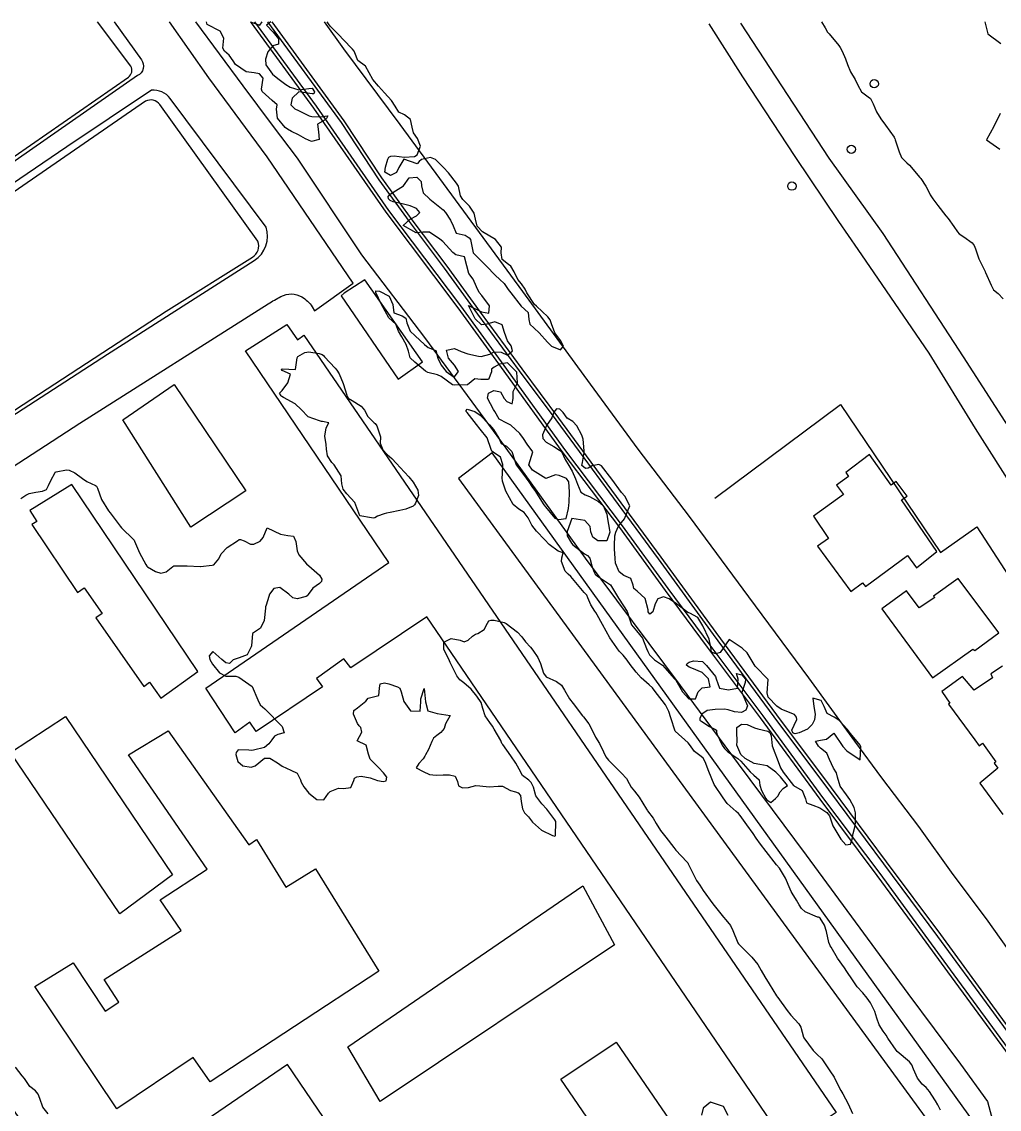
# Model space of a CAD drawing. Header units: metres. Extents: x 307586 to 320046, y 7427249 to 7434250.
# Drawn here: x 307723.7 to 307871.4, y 7434085.5 to 7434250 of the extents above; entities that cross this region are included whole.
import ezdxf

# ---------------------------------------------------------------- set-up
doc = ezdxf.new("R2010")
doc.units = ezdxf.units.M
doc.header["$MEASUREMENT"] = 0
for name, color, linetype in [('Area Verde e Lazer', 45, 'Continuous'), ('Curvas de Nivel 1m', 11, 'Continuous'), ('Divisa', 42, 'FENCELINE2'), ('Edificações', 30, 'Continuous'), ('Linha Férrea', 20, 'Continuous'), ('Postes', 20, 'Continuous'), ('Vias Primárias', 230, 'Continuous')]:
    doc.layers.add(name, color=color, linetype=linetype)
doc.linetypes.add('FENCELINE2', pattern='A,0.25,-0.1,[132,ltypeshp.shx,S=0.1,R=0,X=-0.1,Y=0],-0.1,1', length=1.45)

msp = doc.modelspace()

# ---------------------------------------------------------------- linework, layer by layer
at = {"layer": 'Area Verde e Lazer'}
for points in [[(307758.84, 7434249.95), (307768.15, 7434237.18), (307779.07, 7434221.43), (307789.96, 7434206.99), (307796.53, 7434197.96), (307805.84, 7434185.05), (307814.37, 7434173.75), (307821.3, 7434164.26), (307827.65, 7434155.69), (307835.66, 7434145), (307844.68, 7434132.67), (307853.31, 7434121.17), (307859.19, 7434113.12), (307864.52, 7434105.84), (307882.61, 7434081.18)], [(307879.24, 7434088.26), (307869.98, 7434100.83), (307862.12, 7434111.61), (307853.95, 7434122.61), (307845.62, 7434133.8), (307837.38, 7434144.86), (307828.19, 7434157.31), (307819.87, 7434168.72), (307812.41, 7434178.85), (307808.63, 7434184.02), (307804.4, 7434189.73), (307798.86, 7434197.15), (307792.59, 7434205.74), (307787.55, 7434212.69), (307782.25, 7434219.73), (307777.67, 7434226.07), (307771.98, 7434234.7), (307760.87, 7434249.95)]]:
    msp.add_lwpolyline(points, dxfattribs=at)
msp.add_lwpolyline([(307750.57, 7434083.18), (307767.05, 7434058.91), (307780.35, 7434067.94), (307763.83, 7434092.27)], close=True, dxfattribs=at)
at = {"layer": 'Curvas de Nivel 1m', "flags": 128}
for points, elevation in [([(307761.32, 7434249.95), (307760.66, 7434249.42), (307761.65, 7434248.4), (307762.47, 7434247.39), (307762.46, 7434246.56), (307761.62, 7434246.29), (307760.87, 7434245.41), (307760.49, 7434244.31), (307760.57, 7434243.42), (307761.57, 7434242.02), (307762.37, 7434241.39), (307763.55, 7434240.47), (307764.23, 7434240.05), (307765.55, 7434239.64), (307767.05, 7434239.84), (307767.55, 7434239.92), (307767.88, 7434239.33), (307767.8, 7434239.07), (307767.54, 7434239.07), (307765.54, 7434239.35), (307764.51, 7434238.38), (307764.31, 7434237.37), (307764.95, 7434236.8), (307765.5, 7434236.54), (307767.1, 7434235.73), (307767.5, 7434235.6), (307769.22, 7434235.58), (307769.5, 7434235.65), (307769.9, 7434235.71), (307769.71, 7434235.31), (307769.49, 7434235.12), (307768.36, 7434234.45), (307768.52, 7434233.32), (307768.63, 7434232.15), (307767.45, 7434231.86), (307766.56, 7434232.24), (307765.47, 7434232.83), (307764.45, 7434233.37), (307763.82, 7434233.71), (307763.48, 7434233.96), (307762.33, 7434235.39), (307762.16, 7434236.74), (307762.28, 7434237.39), (307761.52, 7434238.03), (307759.97, 7434239.42), (307759.89, 7434239.77), (307760.12, 7434241.42), (307759.57, 7434242.08), (307758.76, 7434242.25), (307757.58, 7434242.37), (307755.94, 7434243.47), (307755.6, 7434244.02), (307755.02, 7434244.89), (307754.28, 7434245.49), (307754.07, 7434245.95), (307754.21, 7434247.49), (307753.65, 7434248.55), (307751.66, 7434249.52), (307751.59, 7434249.95)], 707), ([(307758.2, 7434249.95), (307759.66, 7434249.43), (307759.98, 7434249.95)], 707), ([(307862.51, 7434085.37), (307862.09, 7434086.18), (307861.73, 7434086.79), (307861.18, 7434087.63), (307860.82, 7434088.19), (307860.34, 7434088.79), (307859.75, 7434089.32), (307859, 7434090.22), (307858.42, 7434091.58), (307858.15, 7434092.23), (307857.8, 7434092.68), (307855.97, 7434094.25), (307855.82, 7434094.42), (307854.56, 7434096.27), (307854.28, 7434096.7), (307853.85, 7434097.31), (307853.25, 7434098.29), (307852.87, 7434099.3), (307852.56, 7434100.29), (307851.9, 7434101.59), (307851.41, 7434102.31), (307850.74, 7434103.13), (307849.93, 7434104.04), (307849.71, 7434104.33), (307849.22, 7434105.06), (307848.37, 7434106.35), (307847.97, 7434106.88), (307846.94, 7434108.36), (307846, 7434109.99), (307845.85, 7434110.22), (307845.76, 7434110.37), (307845.65, 7434110.73), (307845.26, 7434112.38), (307844.98, 7434113.32), (307844.3, 7434114.4), (307844.17, 7434114.51), (307844.05, 7434114.53), (307843.89, 7434114.57), (307842.06, 7434115.38), (307841.5, 7434115.86), (307841.14, 7434116.43), (307840.76, 7434117.12), (307840.1, 7434118.17), (307839.93, 7434118.45), (307839.78, 7434118.78), (307839.09, 7434120.46), (307838.15, 7434121.97), (307837.73, 7434122.47), (307836.17, 7434124.49), (307835.28, 7434125.6), (307834.66, 7434126.51), (307834.2, 7434127.22), (307833.25, 7434128.53), (307832.24, 7434129.91), (307831.95, 7434130.25), (307831.61, 7434130.55), (307830.26, 7434131.76), (307829.64, 7434132.58), (307828.29, 7434134.59), (307827.51, 7434136.6), (307826.92, 7434138.02), (307826.62, 7434138.61), (307826.35, 7434138.86), (307825.35, 7434139.62), (307824.57, 7434140.64), (307824.37, 7434140.91), (307822.39, 7434142.66), (307821.77, 7434144.67), (307821.43, 7434145.67), (307820.95, 7434146.67), (307820.44, 7434147.33), (307819.38, 7434148.7), (307819, 7434149.24), (307818.47, 7434149.68), (307817.27, 7434150.72), (307816.5, 7434151.58), (307815.59, 7434152.74), (307815.16, 7434153.39), (307814.53, 7434154.17), (307813.95, 7434154.77), (307812.55, 7434156.78), (307811.44, 7434158.79), (307810.6, 7434160.29), (307810.4, 7434160.6), (307810.24, 7434160.81), (307809.64, 7434161.79), (307809.22, 7434162.82), (307809.04, 7434163.23), (307808.64, 7434163.64), (307807.65, 7434164.84), (307806.66, 7434166.04), (307806.22, 7434166.41), (307805.77, 7434166.86), (307805.24, 7434168.32), (307805.3, 7434168.87), (307805.46, 7434169.62), (307804.71, 7434169.91), (307803.37, 7434170.89), (307802.73, 7434171.59), (307801.46, 7434172.91), (307800.76, 7434173.84), (307800.38, 7434174.53), (307800.18, 7434174.93), (307799.58, 7434175.73), (307798.79, 7434176.25), (307797.91, 7434176.96), (307796.82, 7434178.97), (307796.32, 7434180.46), (307796.28, 7434180.98), (307796.31, 7434181.52), (307796.34, 7434182.98), (307796.03, 7434184.13), (307794.89, 7434184.85), (307794.71, 7434185), (307794.61, 7434185.29), (307793.98, 7434187.01), (307792.93, 7434188.35), (307792.36, 7434189.03), (307790.96, 7434190.86), (307790.87, 7434190.95), (307790.83, 7434191.04), (307790.84, 7434191.16), (307790.97, 7434191.35), (307792.13, 7434191.03), (307792.96, 7434190.48), (307794.34, 7434189.01), (307794.93, 7434188.3), (307795.74, 7434186.99), (307796.12, 7434186.19), (307796.9, 7434185.78), (307797.71, 7434184.96), (307798.1, 7434183.73), (307798.37, 7434182.96), (307798.86, 7434182.27), (307799.91, 7434180.93), (307800.28, 7434180.37), (307800.83, 7434179.54), (307801.29, 7434178.92), (307802.23, 7434177.48), (307802.58, 7434176.9), (307802.79, 7434176.58), (307804.24, 7434174.89), (307804.77, 7434174.68), (307805.93, 7434174.86), (307806.29, 7434176.36), (307806.35, 7434176.86), (307806.4, 7434177.26), (307806.42, 7434178.86), (307806.34, 7434180.36), (307805.96, 7434180.86), (307804.85, 7434181.35), (307804.32, 7434181.42), (307802.84, 7434180.9), (307800.86, 7434182.16), (307800.3, 7434182.93), (307800.89, 7434184.92), (307800.06, 7434186.09), (307799.51, 7434186.94), (307798.92, 7434187.71), (307797.59, 7434188.96), (307796.95, 7434189.27), (307795.8, 7434189.84), (307795.14, 7434191), (307794.97, 7434191.34), (307794.04, 7434193.01), (307794.22, 7434193.78), (307795, 7434194.2), (307796, 7434193.98), (307796.58, 7434192.98), (307796.99, 7434192.55), (307797.78, 7434192.16), (307797.92, 7434192.96), (307797.93, 7434194.04), (307798.38, 7434194.96), (307798.6, 7434195.37), (307798.49, 7434196.96), (307797.05, 7434198.36), (307795.85, 7434198.18), (307795.04, 7434197.72), (307794.63, 7434197.41), (307794.63, 7434197), (307794.19, 7434195.84), (307793.02, 7434195.84), (307792.12, 7434195.93), (307791.01, 7434195.04), (307789.01, 7434195), (307788.74, 7434195.07), (307787.02, 7434196.29), (307786.48, 7434196.55), (307785.03, 7434196.93), (307784.68, 7434197.12), (307783.05, 7434198.45), (307782.38, 7434199.15), (307782.09, 7434200.14), (307781.77, 7434201.15), (307781.1, 7434202.3), (307780.6, 7434203.17), (307780.19, 7434204.24), (307779.13, 7434205.19), (307778.02, 7434207.2), (307777.18, 7434209.02), (307777.15, 7434209.21), (307777.15, 7434209.24), (307777.18, 7434209.27), (307777.72, 7434209.2), (307779.17, 7434208.48), (307779.75, 7434207.18), (307779.89, 7434205.93), (307781.14, 7434205.49), (307781.68, 7434205.15), (307781.87, 7434204.41), (307782.38, 7434203.15), (307783.1, 7434202.48), (307784.54, 7434201.13), (307785.08, 7434200.69), (307786.22, 7434200.24), (307786.55, 7434199.1), (307787.05, 7434198.03), (307787.82, 7434197.08), (307789.02, 7434196.23), (307789.66, 7434197.06), (307789.05, 7434198), (307788.13, 7434199.08), (307787.85, 7434200.31), (307789.08, 7434200.53), (307790.09, 7434200.07), (307791.07, 7434199.73), (307792.71, 7434199.38), (307793.07, 7434199.34), (307794.42, 7434199.66), (307795.07, 7434200.04), (307796.1, 7434200.01), (307797.07, 7434199.53), (307797.83, 7434200.21), (307797.6, 7434200.96), (307797.09, 7434201.7), (307796.59, 7434202.98), (307796.25, 7434204.11), (307795.13, 7434204.57), (307793.92, 7434204.22), (307793.12, 7434204.13), (307792.16, 7434205.03), (307791.15, 7434207.04), (307793.14, 7434206.07), (307794.25, 7434205.9), (307794.35, 7434207.01), (307793.18, 7434208.58), (307792.79, 7434209.02), (307792.36, 7434209.86), (307791.87, 7434211.03), (307791.22, 7434211.89), (307790.9, 7434213.05), (307790.58, 7434214.38), (307789.25, 7434214.73), (307788.8, 7434215.07), (307787.27, 7434216.71), (307786.84, 7434217.09), (307785.29, 7434218.14), (307784.26, 7434218.15), (307783.29, 7434218.03), (307781.3, 7434219.16), (307782.34, 7434220.12), (307783.32, 7434220.61), (307783.82, 7434221.13), (307783.33, 7434221.72), (307782.38, 7434222.11), (307781.34, 7434222.36), (307779.81, 7434222.72), (307779.35, 7434222.91), (307779.06, 7434223.19), (307779.03, 7434223.52), (307779.36, 7434223.86), (307781.37, 7434225.16), (307782.21, 7434226.33), (307783.39, 7434226.43), (307784.02, 7434225.77), (307784.08, 7434225.13), (307784.31, 7434224.08), (307785.35, 7434223.11), (307787.33, 7434221.51), (307787.69, 7434221.09), (307788.43, 7434219.96), (307788.84, 7434219.07), (307789.29, 7434217.97), (307790.66, 7434217.68), (307791.28, 7434217.29), (307791.47, 7434217.04), (307791.55, 7434216.76), (307791.9, 7434215.03), (307793.24, 7434213.64), (307793.9, 7434213.01), (307795.21, 7434211.62), (307795.92, 7434210.99), (307796.56, 7434210.35), (307797.19, 7434209.47), (307797.55, 7434208.97), (307799.15, 7434206.95), (307800.21, 7434206), (307800.3, 7434204.93), (307800.43, 7434204.24), (307801.12, 7434203.6), (307801.86, 7434202.91), (307803.09, 7434201.5), (307803.71, 7434200.89), (307805.08, 7434200.32), (307805.54, 7434200.87), (307805.1, 7434201.73), (307804.21, 7434202.89), (307803.73, 7434204.29), (307803.5, 7434204.9), (307803.14, 7434205.33), (307801.43, 7434206.92), (307801.16, 7434207.21), (307799.99, 7434208.94), (307799.74, 7434209.49), (307799.2, 7434210.32), (307798.62, 7434210.96), (307798.08, 7434212.11), (307797.58, 7434212.97), (307797.24, 7434213.24), (307796.25, 7434213.99), (307796.09, 7434214.99), (307796.14, 7434215.86), (307795.27, 7434217), (307793.29, 7434218.17), (307792.5, 7434219.03), (307792.24, 7434220.11), (307792.04, 7434221.03), (307791.34, 7434222.04), (307790.31, 7434223.06), (307789.95, 7434223.65), (307789.64, 7434225.07), (307789.57, 7434225.26), (307789.38, 7434225.52), (307788.17, 7434227.08), (307787.41, 7434227.93), (307786.18, 7434229.1), (307785.43, 7434229.44), (307784.09, 7434229.13), (307783.74, 7434228.81), (307783.41, 7434228.47), (307781.42, 7434229.16), (307780.65, 7434227.92), (307780.31, 7434227.18), (307779.39, 7434226.69), (307778.53, 7434227.2), (307778.62, 7434227.98), (307778.99, 7434229.19), (307779.13, 7434229.49), (307779.43, 7434229.64), (307779.93, 7434229.68), (307781.43, 7434229.49), (307783, 7434229.57), (307783.43, 7434229.85), (307783.92, 7434231.13), (307783.46, 7434232.32), (307782.86, 7434233.15), (307782.64, 7434233.99), (307782.43, 7434235.15), (307781.5, 7434235.9), (307780.63, 7434236.3), (307780.1, 7434237.18), (307779.53, 7434238.06), (307778.5, 7434239.2), (307777.55, 7434240.21), (307776.73, 7434241.22), (307775.59, 7434243.23), (307774.43, 7434244.08), (307774, 7434245.25), (307773.88, 7434245.52), (307773.62, 7434245.79), (307772.25, 7434247.27), (307771.64, 7434247.9), (307770.27, 7434249.3), (307770.02, 7434249.66), (307769.84, 7434249.95)], 707), ([(307844.52, 7434249.95), (307845.07, 7434249.01), (307845.42, 7434248.4), (307845.66, 7434248.11), (307847.12, 7434246.38), (307847.32, 7434246.07), (307847.62, 7434245.5), (307848.15, 7434244.36), (307848.45, 7434243.51), (307848.91, 7434242.36), (307849.58, 7434241.22), (307849.99, 7434240.34), (307850.55, 7434239.33), (307851.55, 7434238.62), (307851.93, 7434238.32), (307852.3, 7434237.55), (307852.82, 7434236.31), (307853.5, 7434235.25), (307854.18, 7434234.29), (307855.48, 7434232.49), (307855.56, 7434232.37), (307855.6, 7434232.28), (307855.65, 7434232.1), (307856.25, 7434230.27), (307856.61, 7434229.44), (307857.43, 7434228.61), (307857.79, 7434228.25), (307859.4, 7434226.41), (307859.54, 7434226.23), (307860.26, 7434225.1), (307860.73, 7434224.21), (307860.94, 7434223.78), (307861.36, 7434223.15), (307862.09, 7434222.19), (307863.33, 7434220.6), (307863.65, 7434220.18), (307864.51, 7434218.97), (307865.05, 7434218.16), (307865.3, 7434217.89), (307866.01, 7434217.43), (307867.28, 7434216.51), (307867.6, 7434216.13), (307867.81, 7434215.59), (307868.31, 7434214.12), (307869.23, 7434212.17), (307869.26, 7434212.13), (307869.27, 7434212.11), (307869.31, 7434212.03), (307870.16, 7434210.1), (307870.53, 7434209.42), (307871.19, 7434208.86), (307871.99, 7434208.07)], 707), ([(307869.22, 7434249.95), (307869.66, 7434248.11), (307871.64, 7434246.68)], 706), ([(307871.51, 7434236.08), (307870.56, 7434234.09), (307869.47, 7434232.11), (307871.45, 7434230.66)], 706), ([(307723.53, 7434177.85), (307724.27, 7434178.36), (307724.8, 7434178.62), (307725.8, 7434178.83), (307726.81, 7434178.99), (307727.4, 7434179.22), (307727.69, 7434179.8), (307728.05, 7434180.58), (307728.7, 7434181.79), (307728.77, 7434181.87), (307728.84, 7434181.9), (307730.45, 7434182.17), (307730.85, 7434182.14), (307731.68, 7434181.75), (307732.83, 7434180.87), (307733.52, 7434180.42), (307734.82, 7434179.84), (307734.97, 7434179.71), (307735.1, 7434179.43), (307735.69, 7434177.7), (307736.78, 7434175.99), (307737.01, 7434175.69), (307737.95, 7434174.49), (307738.52, 7434173.67), (307738.75, 7434173.41), (307740.55, 7434171.64), (307740.64, 7434171.56), (307740.72, 7434171.43), (307741.47, 7434169.63), (307742.43, 7434167.87), (307742.58, 7434167.62), (307742.67, 7434167.53), (307743.89, 7434166.83), (307744.66, 7434166.57), (307745.47, 7434166.78), (307746.51, 7434167.57), (307746.6, 7434167.65), (307746.67, 7434167.68), (307748.56, 7434167.66), (307748.67, 7434167.66), (307750.6, 7434167.59), (307750.67, 7434167.59), (307752.42, 7434167.76), (307752.68, 7434167.85), (307753.44, 7434168.74), (307753.81, 7434169.48), (307754.71, 7434170.46), (307756.25, 7434171.45), (307756.53, 7434171.65), (307756.73, 7434171.66), (307757.25, 7434171.44), (307758.24, 7434170.96), (307758.72, 7434170.93), (307759.68, 7434171.42), (307760.16, 7434171.98), (307760.75, 7434173.4), (307762.74, 7434172.45), (307763.85, 7434172.26), (307764.73, 7434172.16), (307765.07, 7434171.35), (307765.3, 7434169.94), (307765.53, 7434169.35), (307766.68, 7434167.98), (307767.46, 7434167.32), (307768.66, 7434166.27), (307769.03, 7434165.68), (307768.98, 7434165.31), (307768.65, 7434164.99), (307767.67, 7434164.29), (307766.97, 7434163.33), (307766.8, 7434163.16), (307766.63, 7434163.06), (307765.3, 7434162.67), (307764.62, 7434162.82), (307764.02, 7434163.37), (307762.64, 7434164.38), (307761.76, 7434164.27), (307761.12, 7434163.4), (307760.98, 7434163.04), (307760.61, 7434161.74), (307760.52, 7434161.48), (307760.51, 7434161.4), (307760.49, 7434161.29), (307760.31, 7434159.4), (307759.73, 7434158.25), (307758.55, 7434157.43), (307758.37, 7434155.6), (307758.35, 7434155.43), (307757.75, 7434154.21), (307756.52, 7434153.77), (307755.62, 7434153.46), (307755.05, 7434152.93), (307754.51, 7434153.03), (307753.91, 7434153.49), (307752.53, 7434154.73), (307751.97, 7434154.06), (307752.11, 7434153.5), (307752.5, 7434152.8), (307753.56, 7434151.49), (307754.48, 7434151.01), (307755.99, 7434150.97), (307756.48, 7434150.86), (307758.46, 7434149.43), (307759.32, 7434147.42), (307759.69, 7434146.68), (307760.42, 7434146.03), (307761.04, 7434145.39), (307762.4, 7434143.97), (307763.03, 7434143.37), (307763.3, 7434142.45), (307762.37, 7434142.18), (307761.85, 7434141.91), (307761.46, 7434141.39), (307761, 7434140.75), (307760.35, 7434140.21), (307758.7, 7434139.78), (307758.35, 7434139.76), (307757.97, 7434139.81), (307756.35, 7434139.85), (307756.06, 7434139.45), (307756.01, 7434139.13), (307756.33, 7434138.1), (307757.09, 7434137.44), (307758.32, 7434137.24), (307758.92, 7434137.42), (307760.33, 7434138.58), (307761.13, 7434138.59), (307762.32, 7434137.88), (307763.03, 7434137.37), (307764.31, 7434136.77), (307765.28, 7434136.32), (307765.8, 7434135.34), (307765.91, 7434134.96), (307766.28, 7434134.28), (307767.06, 7434133.32), (307768.26, 7434132.33), (307769.29, 7434132.27), (307770, 7434133.28), (307770.28, 7434133.57), (307771.51, 7434134.04), (307772.28, 7434134.03), (307773.37, 7434134.17), (307773.83, 7434135.24), (307773.97, 7434135.57), (307774.3, 7434135.76), (307774.95, 7434135.88), (307776.3, 7434135.64), (307777.43, 7434135.2), (307778.29, 7434135.05), (307778.73, 7434135.18), (307778.83, 7434135.72), (307778.31, 7434136.4), (307777.57, 7434137.2), (307776.33, 7434138.46), (307776.06, 7434139.21), (307775.69, 7434140.55), (307774.36, 7434141.24), (307775.08, 7434142.53), (307774.89, 7434143.23), (307774.65, 7434143.49), (307774.4, 7434143.82), (307773.79, 7434145.25), (307773.84, 7434145.82), (307774.42, 7434146.2), (307775.66, 7434147.22), (307775.99, 7434147.67), (307776.44, 7434147.75), (307777.6, 7434148.05), (307777.7, 7434149.2), (307777.81, 7434149.85), (307778.47, 7434149.98), (307779.14, 7434149.85), (307780.46, 7434149.36), (307780.78, 7434149.16), (307781, 7434148.61), (307781.41, 7434147.15), (307782.42, 7434145.76), (307783.85, 7434145.7), (307783.99, 7434147.12), (307783.99, 7434147.57), (307784.46, 7434149.12), (307784.69, 7434147.12), (307785.04, 7434145.74), (307786.42, 7434145.34), (307788.41, 7434145.07), (307787.7, 7434143.78), (307787.5, 7434143.08), (307786.99, 7434142.48), (307786.38, 7434142.04), (307785.87, 7434141.6), (307785.63, 7434141.1), (307785.15, 7434139.91), (307784.68, 7434139.12), (307784.55, 7434138.9), (307784.33, 7434138.5), (307783.66, 7434137.79), (307783.25, 7434137.13), (307784.31, 7434136.59), (307785.3, 7434136.11), (307786.3, 7434136), (307787.33, 7434136.06), (307788.3, 7434136.06), (307789.14, 7434135.89), (307789.49, 7434135.05), (307789.64, 7434134.4), (307790.28, 7434134.11), (307791.18, 7434134.14), (307792.29, 7434134.44), (307792.87, 7434134.43), (307794.29, 7434134.25), (307795.68, 7434134.37), (307796.29, 7434134.35), (307797.51, 7434133.73), (307798.28, 7434133.48), (307798.7, 7434133.36), (307799.01, 7434132.94), (307799.14, 7434132.05), (307799.35, 7434130.93), (307799.65, 7434130.34), (307800.23, 7434129.7), (307800.86, 7434128.91), (307802.21, 7434127.71), (307803.85, 7434126.88), (307804.2, 7434126.8), (307804.3, 7434126.88), (307804.34, 7434127.02), (307804.38, 7434128.88), (307804.36, 7434129.02), (307804.23, 7434129.28), (307802.99, 7434130.89), (307802.25, 7434131.68), (307801.37, 7434132.91), (307800.99, 7434134.2), (307800.63, 7434134.92), (307800.3, 7434135.26), (307799.33, 7434135.96), (307798.82, 7434136.94), (307798.33, 7434137.84), (307797.55, 7434138.96), (307796.36, 7434140.66), (307796.22, 7434140.83), (307796.18, 7434140.97), (307796.08, 7434141.27), (307795.06, 7434142.99), (307794.81, 7434143.41), (307794.4, 7434143.97), (307793.7, 7434145.01), (307793.34, 7434146.1), (307793.07, 7434147.01), (307792.45, 7434147.97), (307791.56, 7434149.03), (307790.47, 7434149.99), (307789.88, 7434150.45), (307789.43, 7434151.06), (307788.51, 7434152.87), (307788.41, 7434153.07), (307788.28, 7434153.31), (307787.45, 7434155.08), (307787.47, 7434156.15), (307788.55, 7434156.7), (307789.91, 7434156.42), (307790.54, 7434156.17), (307791.12, 7434156.46), (307791.76, 7434157.03), (307792.24, 7434157.34), (307792.56, 7434157.45), (307793.54, 7434158.04), (307794.07, 7434159.01), (307794.25, 7434159.34), (307794.59, 7434159.48), (307795.07, 7434159.47), (307796.58, 7434159.11), (307796.86, 7434158.97), (307798.56, 7434157.66), (307799.23, 7434156.94), (307799.8, 7434156.19), (307800.54, 7434155.36), (307800.89, 7434154.92), (307801.63, 7434153.8), (307802.06, 7434152.9), (307802.49, 7434151.47), (307802.9, 7434150.9), (307804.48, 7434150.2), (307805.25, 7434149.65), (307805.7, 7434148.86), (307806.44, 7434147.57), (307807, 7434146.84), (307808.41, 7434145), (307808.48, 7434144.9), (307808.54, 7434144.83), (307809.37, 7434143.78), (307809.87, 7434142.81), (307810.38, 7434141.79), (307810.98, 7434140.79), (307811.57, 7434139.57), (307811.91, 7434138.78), (307812.34, 7434138.28), (307813.83, 7434136.76), (307814.31, 7434136.31), (307815.05, 7434135.5), (307815.44, 7434134.74), (307815.74, 7434134.19), (307816.28, 7434133.59), (307816.98, 7434132.72), (307818.09, 7434130.87), (307818.18, 7434130.71), (307818.24, 7434130.63), (307819.06, 7434129.53), (307819.54, 7434128.69), (307820.21, 7434127.65), (307821, 7434126.67), (307822.18, 7434125.09), (307822.51, 7434124.66), (307824.16, 7434122.94), (307824.31, 7434122.79), (307824.38, 7434122.64), (307824.56, 7434122.22), (307825.36, 7434120.62), (307825.62, 7434120.12), (307826.11, 7434119.37), (307826.66, 7434118.6), (307828.08, 7434116.59), (307829.69, 7434114.57), (307830.05, 7434114.15), (307830.77, 7434113.29), (307831.14, 7434112.55), (307831.89, 7434110.66), (307831.95, 7434110.54), (307831.97, 7434110.51), (307832, 7434110.46), (307833.98, 7434108.52), (307834.88, 7434107.41), (307835.38, 7434106.5), (307835.95, 7434105.53), (307836.62, 7434104.48), (307837.72, 7434102.67), (307837.85, 7434102.47), (307837.91, 7434102.38), (307839.31, 7434100.46), (307839.88, 7434099.73), (307840.5, 7434099.07), (307841.09, 7434098.43), (307841.37, 7434097.94), (307841.81, 7434096.42), (307841.84, 7434096.32), (307843.25, 7434094.41), (307843.81, 7434093.84), (307844.55, 7434093.14), (307845.06, 7434092.38), (307845.78, 7434091.32), (307846.42, 7434090.36), (307847.1, 7434089.01), (307847.44, 7434088.35), (307847.74, 7434087.86), (307848.57, 7434086.34), (307849.18, 7434084.86)], 707), ([(307727.68, 7434084.79), (307726.87, 7434085.8), (307726.39, 7434087.12), (307726.13, 7434087.81), (307725.73, 7434088.29), (307724.88, 7434088.97), (307724.3, 7434089.83), (307724.09, 7434090.18), (307723.75, 7434090.56), (307722.73, 7434091.85)], 707), ([(307830.41, 7434084.56), (307829.71, 7434085.93), (307827.72, 7434086.59), (307826.64, 7434085.67), (307826.36, 7434084.6)], 707)]:
    msp.add_lwpolyline(points, dxfattribs=dict(at, elevation=elevation))
at = {"layer": 'Curvas de Nivel 1m', "elevation": 707, "flags": 128}
for points in [[(307769.25, 7434199.49), (307769.42, 7434199.3), (307771.04, 7434197.59), (307771.28, 7434197.28), (307771.61, 7434196.7), (307772.25, 7434195.27), (307772.79, 7434193.46), (307772.84, 7434193.26), (307772.99, 7434193.01), (307773.57, 7434192.67), (307774.97, 7434191.82), (307775.45, 7434191.23), (307775.97, 7434190.24), (307776.94, 7434189.32), (307777.06, 7434189.21), (307777.32, 7434188.83), (307777.86, 7434187.2), (307777.85, 7434186.25), (307778.23, 7434185.2), (307778.89, 7434184.51), (307779.6, 7434183.9), (307780.29, 7434183.17), (307780.86, 7434182.53), (307782.16, 7434181.15), (307782.83, 7434180.31), (307783.5, 7434179.13), (307783.63, 7434178.32), (307783.18, 7434177.14), (307783.03, 7434176.9), (307782.79, 7434176.68), (307781.7, 7434176.24), (307780.78, 7434176.02), (307779.35, 7434175.75), (307778.78, 7434175.64), (307778.41, 7434175.56), (307777.44, 7434175.2), (307777.02, 7434174.95), (307776.77, 7434174.91), (307776.52, 7434174.96), (307774.77, 7434175.24), (307774.01, 7434177.25), (307772.81, 7434178.57), (307772.21, 7434179.27), (307772.02, 7434180.08), (307771.93, 7434181.27), (307770.87, 7434182.93), (307770.54, 7434183.29), (307769.89, 7434184.3), (307769.71, 7434185.3), (307769.65, 7434186.05), (307769.45, 7434187.3), (307769.69, 7434188.54), (307770.07, 7434189.29), (307769.12, 7434189.48), (307768.95, 7434189.52), (307768.68, 7434189.58), (307766.95, 7434190.2), (307765.89, 7434191.34), (307764.98, 7434192.18), (307763.22, 7434193.14), (307762.99, 7434193.28), (307762.88, 7434193.38), (307762.61, 7434193.77), (307763, 7434194.18), (307763.88, 7434195.37), (307764.3, 7434196.64), (307763.03, 7434197.21), (307762.92, 7434197.38), (307762.96, 7434197.45), (307763.03, 7434197.49), (307765.03, 7434197.35), (307765.26, 7434199.15), (307765.37, 7434199.35), (307766.44, 7434199.96), (307767.07, 7434200.05), (307768.59, 7434199.79), (307769.07, 7434199.63)], [(307804.97, 7434191.35), (307804.46, 7434191.4), (307804.06, 7434190.89), (307803.79, 7434190.06), (307802.94, 7434188.9), (307802.34, 7434187.49), (307802.41, 7434186.91), (307802.91, 7434186.38), (307804.09, 7434185.7), (307804.9, 7434185.18), (307805.08, 7434185.07), (307805.27, 7434184.87), (307805.76, 7434183.74), (307806.35, 7434182.86), (307806.86, 7434181.98), (307807.35, 7434180.84), (307807.67, 7434180.01), (307808.15, 7434178.84), (307808.82, 7434178.43), (307809.46, 7434178.17), (307810.8, 7434177.42), (307811.51, 7434176.79), (307812.08, 7434175.48), (307812.2, 7434174.79), (307812.48, 7434173.06), (307812.52, 7434172.78), (307812.06, 7434171.46), (307810.73, 7434171.46), (307809.94, 7434172.01), (307809.65, 7434172.82), (307809.57, 7434173.63), (307808.77, 7434174.53), (307806.77, 7434174.85), (307806.09, 7434172.86), (307806.1, 7434172.21), (307806.73, 7434171.11), (307806.96, 7434170.85), (307808.71, 7434169.47), (307809.14, 7434169.26), (307809.5, 7434168.82), (307809.83, 7434167.67), (307810.12, 7434166.81), (307810.29, 7434166.43), (307810.67, 7434166.12), (307812.65, 7434164.78), (307813.86, 7434162.77), (307814.62, 7434161.63), (307815.16, 7434160.75), (307815.48, 7434159.64), (307815.81, 7434158.74), (307816.57, 7434157.84), (307817.49, 7434156.72), (307818.08, 7434155.17), (307818.25, 7434154.71), (307818.53, 7434154.21), (307819.28, 7434153.46), (307820.51, 7434152.68), (307822.27, 7434150.66), (307822.48, 7434150.37), (307823.49, 7434148.65), (307824.45, 7434147.57), (307825.48, 7434147.59), (307825.9, 7434148.62), (307826.47, 7434149.24), (307827.7, 7434149.37), (307827.46, 7434150.6), (307826.5, 7434151.54), (307824.93, 7434152.21), (307824.51, 7434152.37), (307824.11, 7434152.64), (307824.23, 7434152.93), (307824.52, 7434153.09), (307825.19, 7434153.3), (307826.52, 7434153.2), (307827.12, 7434152.6), (307828.49, 7434150.92), (307828.58, 7434150.59), (307829.09, 7434149.2), (307830.47, 7434148.91), (307831.84, 7434149.17), (307831.92, 7434150.55), (307831.65, 7434151.4), (307832.49, 7434151.19), (307833.04, 7434150.53), (307832.98, 7434150.03), (307832.46, 7434148.54), (307833.31, 7434146.53), (307833.1, 7434145.86), (307832.42, 7434145.51), (307831.38, 7434145.59), (307830.43, 7434145.9), (307829.84, 7434145.98), (307828.43, 7434145.96), (307827.23, 7434145.79), (307826.42, 7434145.23), (307826.12, 7434144.61), (307826.15, 7434144.35), (307826.41, 7434144.16), (307827.6, 7434143.4), (307828.4, 7434142.98), (307828.64, 7434142.84), (307828.65, 7434142.59), (307828.71, 7434142.26), (307829.53, 7434140.57), (307829.84, 7434140.05), (307830.35, 7434139.54), (307831.87, 7434138.54), (307832.34, 7434138.15), (307833.74, 7434136.53), (307834.31, 7434136.04), (307835.09, 7434135.3), (307835.21, 7434134.51), (307835.47, 7434133.68), (307836.13, 7434132.49), (307836.27, 7434132.31), (307836.85, 7434131.89), (307837.59, 7434132.48), (307837.92, 7434132.83), (307838.28, 7434133.49), (307838.72, 7434134.03), (307839.38, 7434134.46), (307838.31, 7434135.77), (307837.61, 7434136.48), (307836.33, 7434137.43), (307835.18, 7434137.65), (307834.33, 7434137.77), (307832.96, 7434138.53), (307832.35, 7434139.17), (307831.73, 7434140.55), (307831.75, 7434141.17), (307831.74, 7434142.55), (307831.72, 7434143.23), (307832.41, 7434143.76), (307833.28, 7434143.66), (307834.4, 7434143.19), (307834.9, 7434143.02), (307836.39, 7434142.68), (307836.73, 7434142.49), (307836.89, 7434141.99), (307837.08, 7434140.48), (307837.45, 7434139.38), (307837.81, 7434138.48), (307838.32, 7434137.13), (307838.72, 7434136.47), (307840.29, 7434134.45), (307841.58, 7434133.72), (307842.1, 7434132.42), (307842.26, 7434131.84), (307843.19, 7434131.48), (307844.25, 7434131.07), (307845.34, 7434130.38), (307845.74, 7434129.88), (307846.22, 7434128.37), (307847.43, 7434126.36), (307848.18, 7434125.48), (307848.92, 7434125.61), (307849.17, 7434126.34), (307849.32, 7434127.22), (307849.62, 7434128.34), (307849.66, 7434128.9), (307849.64, 7434130.34), (307849.46, 7434131.14), (307848.8, 7434132.34), (307848.28, 7434133.03), (307847.34, 7434134.36), (307846.94, 7434135.73), (307846.79, 7434136.37), (307846.32, 7434137.1), (307845.73, 7434138.38), (307845.32, 7434139.36), (307844.36, 7434140.11), (307844.07, 7434140.4), (307843.61, 7434141.17), (307844.38, 7434141.31), (307845.28, 7434141.49), (307846.39, 7434142.37), (307847.74, 7434140.36), (307848.36, 7434139.7), (307850.34, 7434138.33), (307850.46, 7434140.33), (307850.37, 7434140.56), (307848.9, 7434142.34), (307848.4, 7434142.96), (307847.12, 7434144.36), (307846.42, 7434144.8), (307845.36, 7434145.33), (307844.9, 7434146.39), (307844.45, 7434147.32), (307843.19, 7434147.68), (307843.38, 7434146.41), (307843.57, 7434145.26), (307843.45, 7434144.41), (307843.13, 7434143.68), (307842.4, 7434142.98), (307841.16, 7434142.44), (307840.55, 7434142.29), (307840.39, 7434142.3), (307840.18, 7434142.45), (307840.03, 7434142.82), (307840.4, 7434143.57), (307840.79, 7434144.44), (307840.75, 7434144.78), (307840.42, 7434145.2), (307839.26, 7434145.63), (307838.43, 7434146.02), (307837.77, 7434146.48), (307836.45, 7434147.81), (307836.32, 7434148.49), (307836.48, 7434150.49), (307834.51, 7434152.52), (307833.29, 7434154.53), (307832.54, 7434155.21), (307830.55, 7434156.56), (307829.22, 7434154.58), (307828.53, 7434154.37), (307827.91, 7434154.6), (307827.78, 7434155.36), (307827.53, 7434156.6), (307826.58, 7434158.61), (307825.84, 7434159.87), (307824.6, 7434160.51), (307824.33, 7434160.64), (307822.62, 7434161.93), (307821.51, 7434162.67), (307820.64, 7434163.01), (307819.8, 7434162.69), (307819.38, 7434161.94), (307819.05, 7434160.7), (307818.6, 7434160.38), (307818.34, 7434160.71), (307818.32, 7434161), (307817.89, 7434162.72), (307816.64, 7434163.87), (307816.14, 7434164.23), (307816.05, 7434164.74), (307815.69, 7434165.77), (307814.67, 7434166.24), (307813.95, 7434166.77), (307813.41, 7434168.06), (307813.35, 7434168.77), (307813.26, 7434170.23), (307813.23, 7434170.77), (307813.3, 7434172.22), (307813.42, 7434172.77), (307813.86, 7434173.67), (307814.77, 7434174.76), (307815.54, 7434176.75), (307814.81, 7434178.2), (307814.29, 7434178.77), (307812.84, 7434180.78), (307811.27, 7434182.8), (307810.88, 7434183.02), (307809.85, 7434182.82), (307809.26, 7434182.43), (307808.87, 7434182.41), (307808.31, 7434182.84), (307808.42, 7434183.29), (307808.65, 7434184.83), (307808.66, 7434185.06), (307808.52, 7434186.83), (307808.32, 7434187.44), (307807.55, 7434188.84), (307806.95, 7434189.49), (307806.08, 7434189.99), (307805.49, 7434190.87)]]:
    msp.add_lwpolyline(points, close=True, dxfattribs=at)
at = {"layer": 'Divisa'}
msp.add_lwpolyline([(307828.38, 7434177.89), (307847.4, 7434192.07), (307862.48, 7434169.7), (307867.99, 7434173.58), (307877.64, 7434158.65), (307880.96, 7434160.65), (307888.09, 7434149.9), (307900.8, 7434129.11)], dxfattribs=at)
at = {"layer": 'Edificações'}
msp.add_lwpolyline([(307706.72, 7434249.95), (307684.74, 7434234.87), (307670.98, 7434225.62), (307661.3, 7434202.76), (307670.75, 7434194.47), (307681.38, 7434201.38), (307701.48, 7434214.84), (307722.52, 7434229.55), (307739.77, 7434241.56, 0.392844), (307740.14, 7434243.23), (307735.11, 7434249.95)], format="xyb", dxfattribs=at)
msp.add_lwpolyline([(307661.58, 7434180.73), (307665.85, 7434174.19), (307666.48, 7434174.6), (307668.28, 7434171.84), (307667.76, 7434171.5), (307674.06, 7434161.84, 0.322739), (307675.28, 7434161.37), (307712.96, 7434184.99), (307745.49, 7434206.21), (307758.52, 7434214.33, 0.360177), (307759.33, 7434216.77), (307744.51, 7434237.42, 0.371556), (307742.37, 7434237.94), (307705.24, 7434212.35), (307675.72, 7434192.39), (307662.13, 7434183.05, 0.385131)], format="xyb", close=True, dxfattribs=at)
for points in [[(307775.51, 7434210.94), (307772.38, 7434208.91), (307771.93, 7434208.53), (307780.57, 7434195.92), (307784.24, 7434198.55)], [(307840.61, 7434078.22), (307784.88, 7434159.98), (307773.41, 7434152.27), (307772.33, 7434153.59), (307768.21, 7434150.64), (307769.09, 7434149.36), (307759.08, 7434142.63), (307758.14, 7434144.03), (307755.93, 7434142.43), (307751.47, 7434149.16), (307779.11, 7434168.19), (307757.46, 7434200.19), (307763.7, 7434204.17), (307765.33, 7434201.87), (307766.31, 7434202.54), (307846.72, 7434084.99), (307845.53, 7434084.21), (307846.73, 7434082.47)], [(307738.93, 7434189.74), (307746.7, 7434195.09), (307757.55, 7434179.02), (307749.19, 7434173.54)], [(307863.06, 7434080.38), (307867.57, 7434083.49), (307794.73, 7434184.76), (307789.65, 7434180.9)], [(307851.76, 7434184.51), (307848.18, 7434181.79), (307848.61, 7434181.19), (307846.8, 7434179.88), (307847.84, 7434178.45), (307843.3, 7434175.17), (307845.59, 7434171.8), (307843.91, 7434170.65), (307848.97, 7434163.8), (307850.73, 7434165.1), (307851.15, 7434164.53), (307857.5, 7434169.22), (307858.86, 7434167.38), (307861.97, 7434169.85), (307856.62, 7434177.67), (307857.45, 7434178.23), (307855.81, 7434180.45), (307855.04, 7434179.88)], [(307750.29, 7434151.68), (307731.22, 7434179.96), (307724.87, 7434176.05), (307725.94, 7434174.4), (307725.19, 7434173.93), (307732.09, 7434163.64), (307733.1, 7434164.35), (307735.81, 7434160.48), (307734.84, 7434159.79), (307742.09, 7434149.45), (307742.97, 7434150.07), (307744.66, 7434147.67)], [(307859.27, 7434161.32), (307857.36, 7434163.92), (307853.61, 7434161.17), (307861.29, 7434150.72), (307867.41, 7434155.1), (307867.41, 7434155.1), (307867.69, 7434154.89), (307871.29, 7434157.53), (307865.15, 7434165.75), (307861.46, 7434163.1), (307861.62, 7434162.87)], [(307721.94, 7434139.45), (307730.25, 7434144.89), (307746.42, 7434120.93), (307738.47, 7434115.07)], [(307736.14, 7434105.11), (307747.77, 7434112.55), (307744.57, 7434117.17), (307751.7, 7434121.79), (307739.81, 7434139.1), (307745.78, 7434142.74), (307757.96, 7434125.47), (307759.13, 7434126.29), (307763.56, 7434119.11), (307768.05, 7434121.88), (307777.61, 7434106.38), (307752.14, 7434089.63), (307749.58, 7434093.31), (307738.02, 7434085.59), (307725.66, 7434104.07), (307731.44, 7434107.64), (307736.28, 7434100.32), (307738.34, 7434101.69)], [(307772.94, 7434094.95), (307808.44, 7434119.28), (307813.23, 7434110.37), (307777.81, 7434086.7)], [(307805.11, 7434090.07), (307813.5, 7434095.66), (307829.7, 7434071.98), (307821.52, 7434066.1)]]:
    msp.add_lwpolyline(points, close=True, dxfattribs=at)
msp.add_lwpolyline([(307871.87, 7434152.51), (307870.1, 7434151.36), (307870.37, 7434150.76), (307867.58, 7434148.86), (307865.82, 7434150.93), (307862.72, 7434148.7), (307863.92, 7434146.91), (307863.73, 7434146.78), (307867.68, 7434141.38), (307868.33, 7434140.48), (307868.84, 7434140.84), (307870.87, 7434138.04), (307870.61, 7434137.85), (307871.17, 7434137.07), (307868.42, 7434134.81), (307871.93, 7434130.07)], dxfattribs=at)
at = {"layer": 'Linha Férrea'}
for points in [[(307827.48, 7434249.65), (307832.59, 7434241.61), (307840.47, 7434229.59), (307847.11, 7434219.74), (307849.99, 7434215.53), (307853.64, 7434210.21), (307860.73, 7434199.82), (307867.75, 7434188.43), (307873.98, 7434178.61)], [(307832.3, 7434249.75), (307845.65, 7434229.31), (307853.78, 7434217.92), (307853.78, 7434217.92), (307865.94, 7434199.29), (307873.66, 7434187.24)]]:
    msp.add_lwpolyline(points, dxfattribs=at)
at = {"layer": 'Postes'}
for centre in [(307852.49, 7434240.58), (307849.02, 7434230.66), (307840.04, 7434225.1)]:
    msp.add_circle(centre, 0.629, dxfattribs=at)
at = {"layer": 'Vias Primárias'}
for points in [[(307737.64, 7434249.95), (307741.76, 7434244.21, -0.464881), (307741.15, 7434241.81), (307708.95, 7434219.4), (307670.88, 7434193.25), (307659.11, 7434185.81, -0.510363), (307658.55, 7434186.04), (307656.21, 7434189.7), (307655.88, 7434190.59), (307655.99, 7434191.48), (307656.55, 7434194.37), (307665.99, 7434217.93), (307669, 7434224.95, -0.172343), (307671.66, 7434227.83), (307694.22, 7434243.05), (307704.19, 7434249.95)], [(307767.58, 7434019.64), (307708.57, 7434105.53), (307682.41, 7434144.51), (307679.4, 7434149.2, -0.385841), (307680.47, 7434155.66), (307701.57, 7434169.21), (307732.43, 7434189.27), (307760.92, 7434207.3, -0.018739), (307762.82, 7434208.4, -0.260444), (307766, 7434208.34, -0.116983), (307767.55, 7434206.85), (307767.89, 7434206.25), (307773.77, 7434210.43), (307760.74, 7434229.51), (307751.95, 7434241.45), (307745.98, 7434249.95)], [(307758.34, 7434249.95, 0.038599), (307758.35, 7434249.77), (307767.74, 7434236.89), (307778.67, 7434221.14), (307789.56, 7434206.69), (307796.12, 7434197.67), (307805.44, 7434184.76), (307813.97, 7434173.45), (307820.9, 7434163.97), (307827.25, 7434155.4), (307835.25, 7434144.7), (307844.28, 7434132.37), (307852.9, 7434120.87), (307858.78, 7434112.83), (307864.11, 7434105.54), (307882.2, 7434080.89)]]:
    msp.add_lwpolyline(points, format="xyb", dxfattribs=at)
for points in [[(307749.92, 7434249.95), (307757.09, 7434240.24), (307761.49, 7434234.33), (307765.3, 7434229.32), (307774.98, 7434214.72), (307784.53, 7434202.18), (307796.16, 7434186.4), (307808.78, 7434168.84), (307823.16, 7434149.6), (307831.91, 7434137.74), (307842.18, 7434123.94), (307850.86, 7434112.15), (307857.54, 7434103.03), (307865.53, 7434092.32), (307869.61, 7434086.69), (307873.78, 7434071.07)], [(307879.65, 7434088.56), (307870.39, 7434101.13), (307862.53, 7434111.91), (307854.36, 7434122.91), (307846.02, 7434134.1), (307837.78, 7434145.16), (307828.59, 7434157.61), (307820.28, 7434169.01), (307812.81, 7434179.14), (307809.03, 7434184.31), (307804.8, 7434190.03), (307799.26, 7434197.45), (307792.99, 7434206.04), (307787.95, 7434212.99), (307782.66, 7434220.02), (307778.08, 7434226.35), (307772.39, 7434234.99), (307761.49, 7434249.95)], [(307769.36, 7434249.95), (307772.3, 7434245.86), (307780.8, 7434234.39), (307799.31, 7434209.14), (307809.55, 7434195.14), (307816.76, 7434185.34), (307824.5, 7434175.12), (307833.48, 7434163.01), (307842.53, 7434150.72), (307849.49, 7434141.17), (307853.56, 7434135.61), (307859.2, 7434128.24), (307864.35, 7434120.98), (307869.41, 7434114.28), (307874.92, 7434106.49)]]:
    msp.add_lwpolyline(points, dxfattribs=at)
msp.add_lwpolyline([(307660.54, 7434178.65), (307670.87, 7434162.93, 0.302505), (307675.37, 7434161.02), (307701.9, 7434177.19), (307736.64, 7434199.67), (307758.79, 7434213.84, 0.342612), (307760.59, 7434218.9), (307746.1, 7434238.35, 0.263802), (307743.29, 7434239.58), (307730.47, 7434231.05), (307696.97, 7434208.23), (307670.77, 7434190.12), (307661.54, 7434184.15, 0.315472), (307659.85, 7434180, 0.122145)], format="xyb", close=True, dxfattribs=at)

doc.saveas('drawing.dxf')
